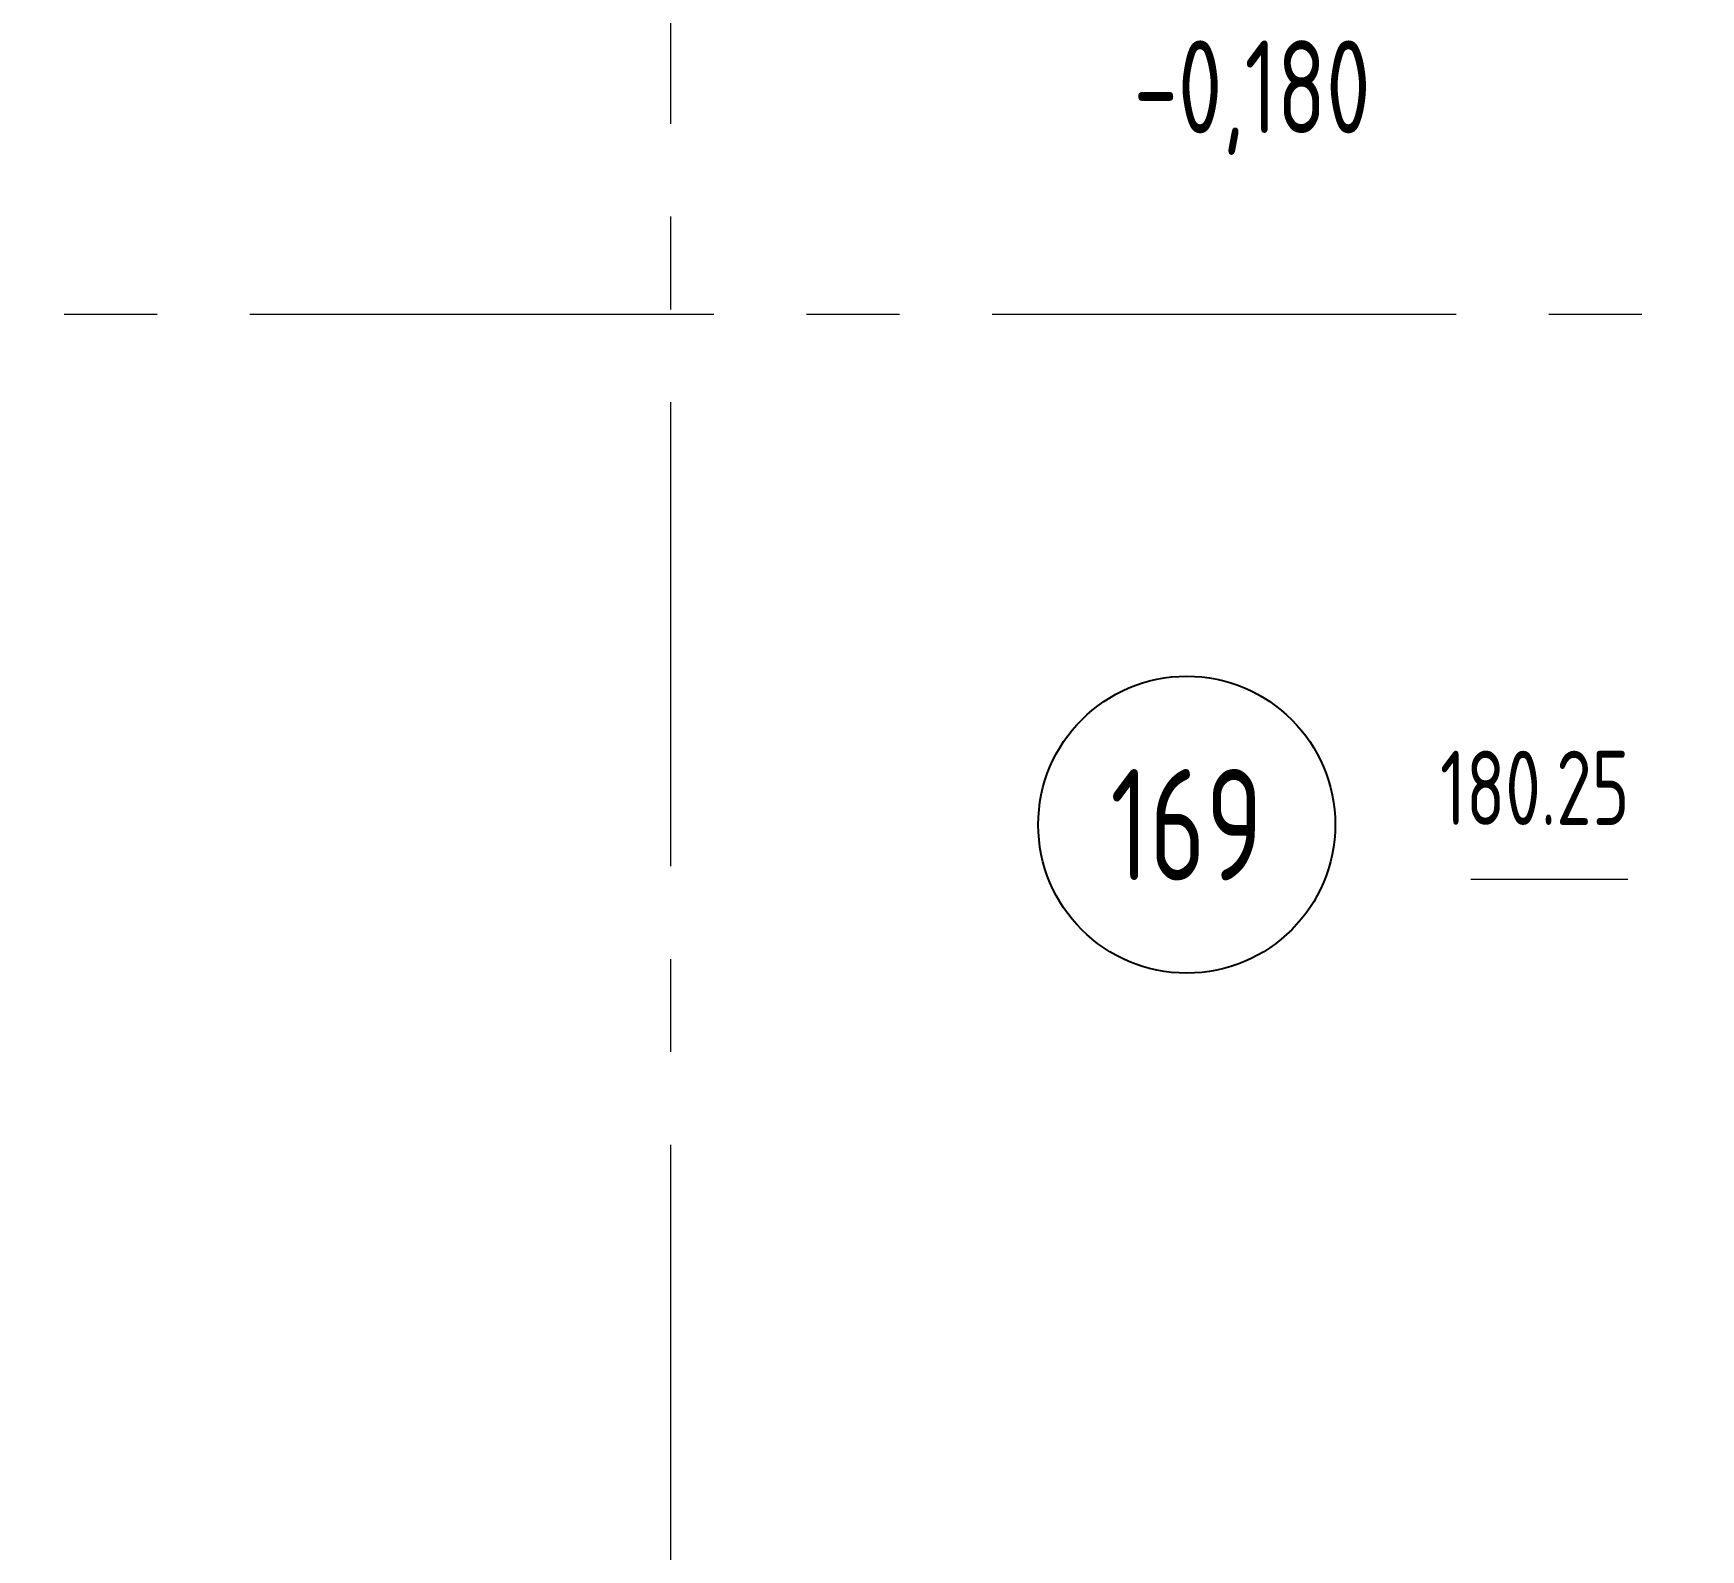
# Model space of a CAD drawing. Header units: millimetres. Extents: x -8689834 to 9419935, y -117443 to 166298.
# Drawn here: x -198951 to -194459, y 109272 to 113357 of the extents above; entities that cross this region are included whole.
import ezdxf
from ezdxf import colors
from ezdxf.entities.mleader import LeaderData, LeaderLine
from ezdxf.enums import TextEntityAlignment as Align
from ezdxf.math import Vec2, Vec3

# ---------------------------------------------------------------- set-up
doc = ezdxf.new("R2010")
doc.units = ezdxf.units.MM
doc.header["$MEASUREMENT"] = 0
doc.linetypes.add('CENTER', pattern=[2, 1.25, -0.25, 0.25, -0.25])
doc.layers.get('0').update_dxf_attribs({"color": 250, "lineweight": 9})
doc.layers.add('АР_Кровля дорожки', color=245, linetype='Continuous')
for name, color, linetype, lineweight in [('АР_Маркер экспликации', 239, 'Continuous', 13), ('АР_Номер помещения', 1, 'Continuous', 25), ('АР_Оси', 195, 'Continuous', 9), ('АР_Отметки', 250, 'Continuous', 15), ('АР_Подоконники', 163, 'Continuous', 9), ('АР_Помещения_площадь', 19, 'Continuous', 9), ('АР_Сущ Несущая стена', 216, 'Continuous', 30)]:
    doc.layers.add(name, color=color, linetype=linetype, lineweight=lineweight)
doc.styles.add('ISOCPEUR', font='isocpeur.ttf', dxfattribs={"width": 0.7})
doc.styles.get("Standard").update_dxf_attribs({"font": 'isocpeur.ttf', "width": 0.7})

# ---------------------------------------------------------------- blocks, each defined once
blk = doc.blocks.new('*U34')
at = {"layer": 'АР_Номер помещения', "color": 7}
blk.add_circle((171.6, -1559.3), 400, dxfattribs=at)
at = {"layer": 'АР_Помещения_площадь', "color": 7}
blk.add_line((1359.7, -1706.6), (937.3, -1706.6), dxfattribs=at)
at = {"color": 7, "style": 'ISOCPEUR', "width": 0.7, "flags": 1}
blk.add_attdef('КАТЕГОРИЯ', (-499.2, -2092.2), '', height=250, dxfattribs=at)
at = {"layer": 'АР_Номер помещения', "color": 7, "style": 'ISOCPEUR', "width": 0.7}
blk.add_attdef('НОМЕР_ПОМЕЩЕНИЯ', text='', height=300, dxfattribs=at).set_placement((171.6, -1559.3), align=Align.MIDDLE_CENTER)
at = {"layer": 'АР_Помещения_площадь', "color": 7, "lineweight": 30, "width": 0.7, "flags": 104}
blk.add_attdef('ИМЯ_ПОМЕЩЕНИЯ', text='', height=100, dxfattribs=at).set_placement((157.6, 1217.1), align=Align.MIDDLE_CENTER)
at = {"layer": 'АР_Помещения_площадь', "color": 7, "style": 'ISOCPEUR', "width": 0.7}
blk.add_attdef('ПЛОЩАДЬ_ПОМЕЩЕНИЯ', text='', height=200, dxfattribs=at).set_placement((1364.6, -1460.1), align=Align.MIDDLE_RIGHT)
blk = doc.blocks.new('_DotSmall')
at = {"color": 0, "linetype": 'ByBlock', "const_width": 0.5}
blk.add_lwpolyline([(-0.0625, 0, 1), (0.0625, 0, 1)], format="xyb", close=True, dxfattribs=at)
blk = doc.blocks.new('Подложка')
at = {"layer": 'АР_Оси', "color": 7, "linetype": 'CENTER', "ltscale": 1000}
for p, q in [((-197233.9, 134363.2), (-197233.9, 78630.8)), ((-224367.6, 112600.7), (-141189.2, 112600.7))]:
    blk.add_line(p, q, dxfattribs=at)
at = {"layer": 'АР_Подоконники', "color": 7, "ltscale": 100}
blk.add_arc((-197115.8, 115490.9), 8940.2, 271.69125, 356.32908, dxfattribs=at)
at = {"layer": 'АР_Сущ Несущая стена', "color": 7, "lineweight": 18, "ltscale": 100}
for centre, radius, start, end in [((-197124, 115502.6), 9144.3, 272.82064, 356.28873), ((-197116.4, 115484.6), 9778.7, 272.59255, 356.63539)]:
    blk.add_arc(centre, radius, start, end, dxfattribs=at)
at = {"layer": 'АР_Маркер экспликации', "color": 7}
ref = blk.add_blockref('*U34', (-196015, 112784.5), dxfattribs=at)
ref.add_attrib('НОМЕР_ПОМЕЩЕНИЯ', '169', dxfattribs={"layer": 'АР_Номер помещения', "color": 7, "height": 300, "style": 'ISOCPEUR', "width": 0.7}).set_placement((-195843.4, 111225.2), align=Align.MIDDLE_CENTER)
ref.add_attrib('ПЛОЩАДЬ_ПОМЕЩЕНИЯ', '180.25', dxfattribs={"layer": 'АР_Помещения_площадь', "color": 7, "height": 200, "style": 'ISOCPEUR', "width": 0.7}).set_placement((-194650.5, 111324.4), align=Align.MIDDLE_RIGHT)
at = {"layer": 'АР_Отметки', "color": 7}
ml = blk.add_multileader_mtext('Standard', dxfattribs=at)
ml.set_content('-0,180', color=7, style='ISOCPEUR')
ml.set_leader_properties(color=256, linetype='Continuous', lineweight=-1)
ml.set_arrow_properties(name='DOTSMALL')
ml.build(insert=Vec2(0, 0))
ml.multileader.update_dxf_attribs({"has_text_frame": 1, "text_left_attachment_type": 4, "text_right_attachment_type": 4, "dogleg_length": 100, "arrow_head_size": 180})
ctx = ml.context
ctx.base_point, ctx.char_height, ctx.arrow_head_size, ctx.landing_gap_size, ctx.plane_origin = Vec3(-195902.1, 128915.2), 250, 180, 50, Vec3(-198063.3, 127966.5)
ctx.left_attachment, ctx.right_attachment = 4, 4
notes = []
notes.append((ctx, [(0, (0, 0, 0), (0, 0), (1, 0), 1, [])]))
ctx.mtext.insert, ctx.mtext.width, ctx.mtext.line_spacing_style, ctx.mtext.flow_direction = Vec3(-195852.1, 129248.6), 852.697, 2, 5
ml = blk.add_multileader_mtext('Standard', dxfattribs=at)
ml.set_content('-0,180', color=7, style='ISOCPEUR')
ml.set_leader_properties(color=256, linetype='Continuous', lineweight=-1)
ml.set_arrow_properties(name='DOTSMALL')
ml.build(insert=Vec2(0, 0))
ml.multileader.update_dxf_attribs({"has_text_frame": 1, "text_left_attachment_type": 4, "text_right_attachment_type": 4, "dogleg_length": 100, "arrow_head_size": 180})
ctx = ml.context
ctx.base_point, ctx.char_height, ctx.arrow_head_size, ctx.landing_gap_size, ctx.plane_origin = Vec3(-204920.7, 122356.5), 250, 180, 50, Vec3(-207081.9, 121407.7)
ctx.left_attachment, ctx.right_attachment = 4, 4
notes.append((ctx, [(0, (0, 0, 0), (0, 0), (1, 0), 1, [])]))
ctx.mtext.insert, ctx.mtext.width, ctx.mtext.line_spacing_style, ctx.mtext.flow_direction = Vec3(-204870.7, 122689.8), 852.697, 2, 5
ml = blk.add_multileader_mtext('Standard', dxfattribs=at)
ml.set_content('{\\W0.8;-2,730}', color=7, style='ISOCPEUR')
ml.set_leader_properties(color=256, linetype='Continuous', lineweight=-1)
ml.set_arrow_properties(name='DOTSMALL')
ml.build(insert=Vec2(0, 0))
ml.multileader.update_dxf_attribs({"has_text_frame": 1, "text_left_attachment_type": 4, "text_right_attachment_type": 4, "dogleg_length": 100, "arrow_head_size": 180})
ctx = ml.context
ctx.base_point, ctx.char_height, ctx.arrow_head_size, ctx.landing_gap_size, ctx.plane_origin = Vec3(-314791.3, 121809, 0), 250, 180, 50, Vec3(-319449.8, 117956.7, 0)
ctx.left_attachment, ctx.right_attachment = 4, 4
notes.append((ctx, [(0, (0, 0, 0), (0, 0), (1, 0), 1, [])]))
ctx.mtext.insert, ctx.mtext.width, ctx.mtext.defined_height, ctx.mtext.line_spacing_style, ctx.mtext.flow_direction = Vec3(-314741.3, 122142.4, 0), 769.989, 343.9, 2, 5
ml = blk.add_multileader_mtext('Standard', dxfattribs=at)
ml.set_content('{\\W0.8;-2,430}', color=7, style='ISOCPEUR')
ml.set_leader_properties(color=256, linetype='Continuous', lineweight=-1)
ml.set_arrow_properties(name='DOTSMALL')
ml.build(insert=Vec2(0, 0))
ml.multileader.update_dxf_attribs({"has_text_frame": 1, "text_left_attachment_type": 4, "text_right_attachment_type": 4, "dogleg_length": 100, "arrow_head_size": 180})
ctx = ml.context
ctx.base_point, ctx.char_height, ctx.arrow_head_size, ctx.landing_gap_size, ctx.plane_origin = Vec3(-301002.2, 120038.6), 250, 180, 50, Vec3(-299949.6, 118383.4)
ctx.left_attachment, ctx.right_attachment = 4, 4
notes.append((ctx, [(0, (0, 0, 0), (0, 0), (1, 0), 1, [])]))
ctx.mtext.insert, ctx.mtext.width, ctx.mtext.line_spacing_style, ctx.mtext.flow_direction = Vec3(-300952.2, 120371.9), 852.697, 2, 5
ml = blk.add_multileader_mtext('Standard', dxfattribs=at)
ml.set_content('{\\W0.8;-2,430}', color=7, style='ISOCPEUR')
ml.set_leader_properties(color=256, linetype='Continuous', lineweight=-1)
ml.set_arrow_properties(name='DOTSMALL')
ml.build(insert=Vec2(0, 0))
ml.multileader.update_dxf_attribs({"has_text_frame": 1, "text_left_attachment_type": 4, "text_right_attachment_type": 4, "dogleg_length": 100, "arrow_head_size": 180})
ctx = ml.context
ctx.base_point, ctx.char_height, ctx.arrow_head_size, ctx.landing_gap_size, ctx.plane_origin = Vec3(-336711.9, 117132.7), 250, 180, 50, Vec3(-335659.2, 115477.5)
ctx.left_attachment, ctx.right_attachment = 4, 4
notes.append((ctx, [(0, (0, 0, 0), (0, 0), (1, 0), 1, [])]))
ctx.mtext.insert, ctx.mtext.width, ctx.mtext.line_spacing_style, ctx.mtext.flow_direction = Vec3(-336661.9, 117466), 852.697, 2, 5
ml = blk.add_multileader_mtext('Standard', dxfattribs=at)
ml.set_content('-0,180', color=7, style='ISOCPEUR')
ml.set_leader_properties(color=256, linetype='Continuous', lineweight=-1)
ml.set_arrow_properties(name='DOTSMALL')
ml.build(insert=Vec2(0, 0))
ml.multileader.update_dxf_attribs({"has_text_frame": 1, "text_left_attachment_type": 4, "text_right_attachment_type": 4, "dogleg_length": 100, "arrow_head_size": 180})
ctx = ml.context
ctx.base_point, ctx.char_height, ctx.arrow_head_size, ctx.landing_gap_size, ctx.plane_origin = Vec3(-196036.5, 113004.4), 250, 180, 50, Vec3(-198197.7, 112055.6)
ctx.left_attachment, ctx.right_attachment = 4, 4
notes.append((ctx, [(0, (0, 0, 0), (0, 0), (1, 0), 1, [])]))
ctx.mtext.insert, ctx.mtext.width, ctx.mtext.line_spacing_style, ctx.mtext.flow_direction = Vec3(-195986.5, 113337.7), 852.697, 2, 5
for ctx, leaders in notes:
    for number, flags, end, landing, length, lines in leaders:
        leader = LeaderData()
        leader.index, (leader.has_last_leader_line, leader.has_dogleg_vector, leader.attachment_direction) = number, flags
        leader.last_leader_point, leader.dogleg_vector, leader.dogleg_length = Vec3(end), Vec3(landing), length
        for number, points, colour, breaks in lines:
            line = LeaderLine()
            line.index, line.vertices, line.color, line.breaks = number, Vec3.list(points), colors.encode_raw_color(colour), breaks
            leader.lines.append(line)
        ctx.leaders.append(leader)

msp = doc.modelspace()

# ---------------------------------------------------------------- block references
at = {"layer": 'АР_Кровля дорожки', "color": 7}
msp.add_blockref('Подложка', (0, 0), dxfattribs=at)

doc.saveas('drawing.dxf')
